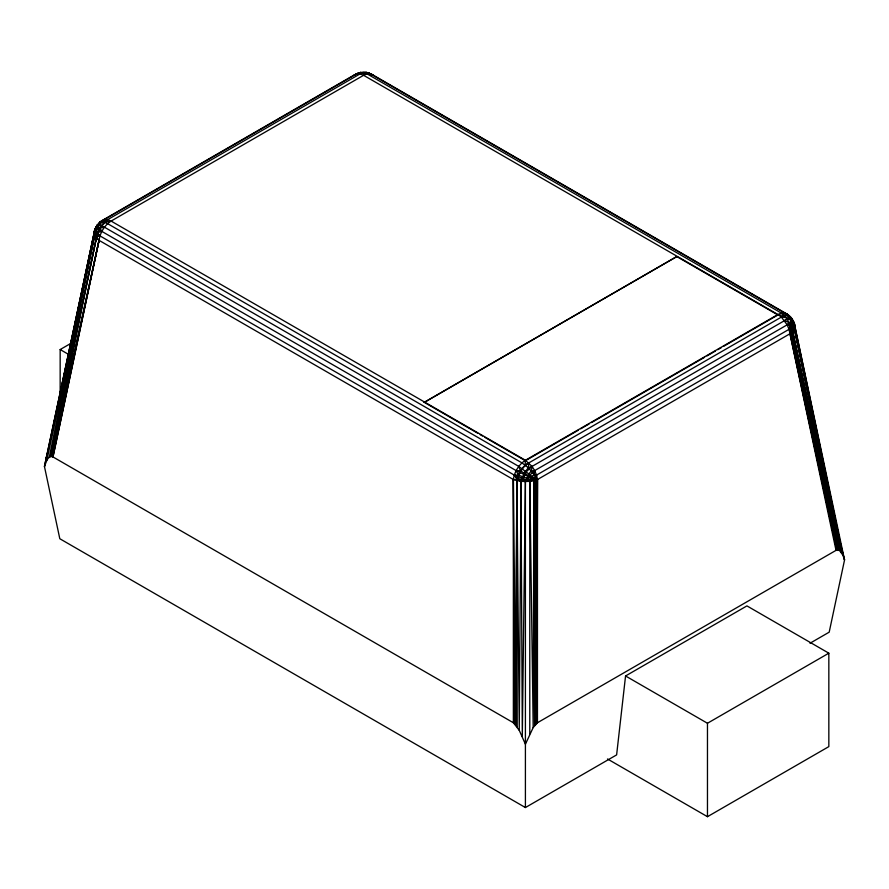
<?xml version="1.0" encoding="UTF-8"?>
<svg xmlns="http://www.w3.org/2000/svg" width="889" height="889" viewBox="0 0 889 889"><rect width="100%" height="100%" fill="white"/><g stroke="black" fill="none" stroke-linecap="round" stroke-linejoin="round"><path stroke-width="1.33" d="M607.509 758.984L707.466 816.691L828.837 746.616L828.837 653.182L746.927 605.898L625.556 675.973L616.622 754.894L525.41 807.545L59.807 538.734L44.45 466.514L94.178 232.696L97.268 225.006L101.824 220.694L354.322 74.909L356.945 73.743L360.123 73.876L363.59 75.298L777.908 314.506L781.375 317.095L787.176 324.829L793.099 327.03L794.255 328.741L842.85 555.114L839.394 550.38L836.027 550.358L537.456 722.735L533.189 727.569L525.41 744.204L519.254 730.336L513.364 722.735L513.364 479.549C514.453 471.826 518.809 464.514 525.41 460.28L777.908 314.506L781.375 313.084L784.554 312.95L787.176 314.117L791.421 317.951L794.188 323.063L842.85 555.114L844.55 559.948L829.193 632.168L809.99 643.247M529.788 733.836L529.811 481.416L531.466 477.482L533.989 474.359L534.678 470.603L532.055 466.403L525.41 460.28L111.092 221.072L107.625 219.661L104.446 219.527L99.579 222.361L97.301 225.506M535.678 724.235L535.778 480.171L536.534 475.104L534.678 470.603L531.378 470.981L529.099 473.515L525.41 481.66L522.31 736.603L521.01 481.416L524.143 473.037L528.366 467.792L532.055 466.403L784.554 320.629C789.088 317.106 795.166 320.64 794.822 326.119L792.599 331.353L789.954 333.764L537.456 479.549L529.811 481.416L521.01 481.416L513.364 479.549L99.046 240.341C95.212 237.841 92.834 232.796 95.279 228.573L95.768 228.262C92.534 231.329 95.834 236.652 99.968 235.896L514.287 475.104L525.888 479.76L533.922 480.693L534.656 725.457L535.778 480.171L535.056 478.671L518.765 466.403L104.446 227.195L99.335 224.773L97.268 225.006M537.056 722.99L537.456 479.549L536.534 475.104L533.989 474.359L528.366 467.792L521.943 462.869L107.625 223.661L104.302 222.139L100.146 222.006L96.668 226.328L95.979 227.562L101.824 231.396L516.142 470.603L535.778 480.171L536.634 723.324L537.456 479.549L533.989 474.359M515.931 725.146L516.909 480.693C518.043 473.459 522.11 466.114 528.877 462.869L784.354 315.373C793.444 313.584 795.022 326.874 791.388 332.586L836.793 550.013L789.032 329.33L787.176 324.829L788.854 322.329L792.332 322.629L794.622 325.43L792.599 331.353L838.36 549.947L791.388 332.586C789.799 325.53 788.487 317.062 781.375 313.084L367.057 73.876L360.634 72.431L354.322 74.909L355.011 75.309M514.164 723.302L513.364 479.549L517.098 479.427L521.01 481.416L519.254 730.336L516.909 480.693C519.209 473.904 522.243 466.681 528.877 462.869L528.366 467.792M837.582 549.869L791.388 332.586C792.488 325.507 791.254 316.951 784.554 312.95L370.235 73.743L366.49 72.398L360.634 72.431L356.945 73.743L100.146 222.006M790.088 326.496L789.032 329.33L792.599 331.353L840.894 551.747L794.255 328.741C795.388 322.851 791.966 317.306 787.176 314.117L372.858 74.909C368.946 72.754 364.234 71.064 360.123 73.876L107.625 219.661C101.702 223.706 96.579 230.518 96.401 237.919L51.318 456.446C46.817 457.224 46.072 463.102 44.45 466.514L94.745 230.229L95.768 228.262M525.143 465.025L525.41 460.746M513.364 722.735L52.973 456.935L99.046 240.341C100.124 232.618 104.48 225.306 111.092 221.072L363.59 75.298L363.857 72.598L366.924 72.476M531.378 470.981L532.055 466.403L526.499 471.537L522.199 481.027L521.01 481.416M96.401 237.919L99.957 228.084L107.625 219.661L102.102 221.694L97.879 226.939L95.101 233.54L49.284 457.168L96.401 237.919L50.44 456.568M790.532 330.664L789.954 333.764L836.027 550.358M50.684 439.01L94.745 230.229L94.178 232.696L94.745 235.318L46.928 460.113M52.973 456.935L99.046 240.341L94.745 235.318M56.896 410.64L57.474 407.94M58.063 405.228L60.108 395.772M52.184 456.579L99.046 240.341L51.318 456.446L52.584 456.735M532.333 480.316L518.365 475.104L514.287 475.104L517.376 478.182L522.432 479.96L529.811 481.416L532.333 480.316L536.534 475.104L789.032 329.33L791.699 328.708L793.232 329.686C796.666 319.518 789.954 317.64 781.375 317.095C784.042 315.695 787.643 314.717 790.265 316.717M46.15 458.102L48.106 451.212M791.388 332.586C793.766 326.374 792.821 318.284 787.176 314.117L788.421 315.695M360.634 72.431L360.123 73.876L363.857 72.598M94.945 229.518L95.434 232.351L99.968 235.896L96.601 236.652M99.968 235.896L95.668 230.407L95.279 228.573M95.056 229.084L95.901 227.184M95.834 227.351L97.523 224.65M99.968 223.061L101.824 220.694L98.579 224.095M535.989 477.626L533.922 480.693L533.189 727.569L529.811 481.416M102.102 221.694L104.446 219.527L101.546 221.694L96.69 228.162L94.578 234.151L96.323 236.407M793.232 329.686L794.255 328.741M786.898 318.529L784.554 320.629L788.854 322.329M96.401 226.295L99.957 228.084L101.824 231.396L97.868 232.329M359.901 73.265L354.322 74.909M60.163 393.505L60.163 349.544L70.987 343.298M676.773 256.577L424.275 402.361L676.773 256.577L777.908 314.973L784.354 315.373M526.61 460.058L578.317 430.209M580.717 428.82L589.14 423.953M591.541 422.575L704.566 357.311M706.966 355.933L715.389 351.066M717.79 349.677L721.401 347.599M723.802 346.21L777.908 314.973M625.556 675.973L707.466 723.257L828.837 653.182M357.622 73.354L356.945 73.743L359.845 72.565M363.59 75.298L367.057 73.876L370.235 73.743M517.587 479.616L525.41 481.66L527.255 481.06L530.389 474.559L534.678 470.603L787.176 324.829L791.477 323.829L794.822 326.119L792.032 318.984L789.032 316.484L791.421 317.951M99.957 228.084L104.446 227.195M104.646 222.25L111.092 221.072M362.501 72.454L363.401 72.309M370.635 74.843L372.858 74.909L368.09 72.931L372.858 74.909M535.778 480.171L520.454 470.859L516.142 470.603L518.365 475.104M424.275 402.361L477.815 433.276M480.193 434.643L482.571 436.021M484.961 437.388L524.221 460.069M60.163 349.544L68.475 354.344M784.554 312.95L789.043 315.784M368.546 73.009L369.468 73.598M789.032 316.484L792.399 319.873L792.599 321.529M514.287 475.104L517.098 479.427M791.755 318.662L792.121 319.562M518.765 466.403L520.454 470.859M840.505 543.901L844.55 559.948L794.188 323.063M792.599 331.353L839.394 550.38M513.364 479.549L515.02 724.102L516.909 480.693L517.209 726.913M707.466 723.257L707.466 816.691M537.456 479.549L537.456 722.735M525.41 481.66L525.41 807.545"/></g></svg>
